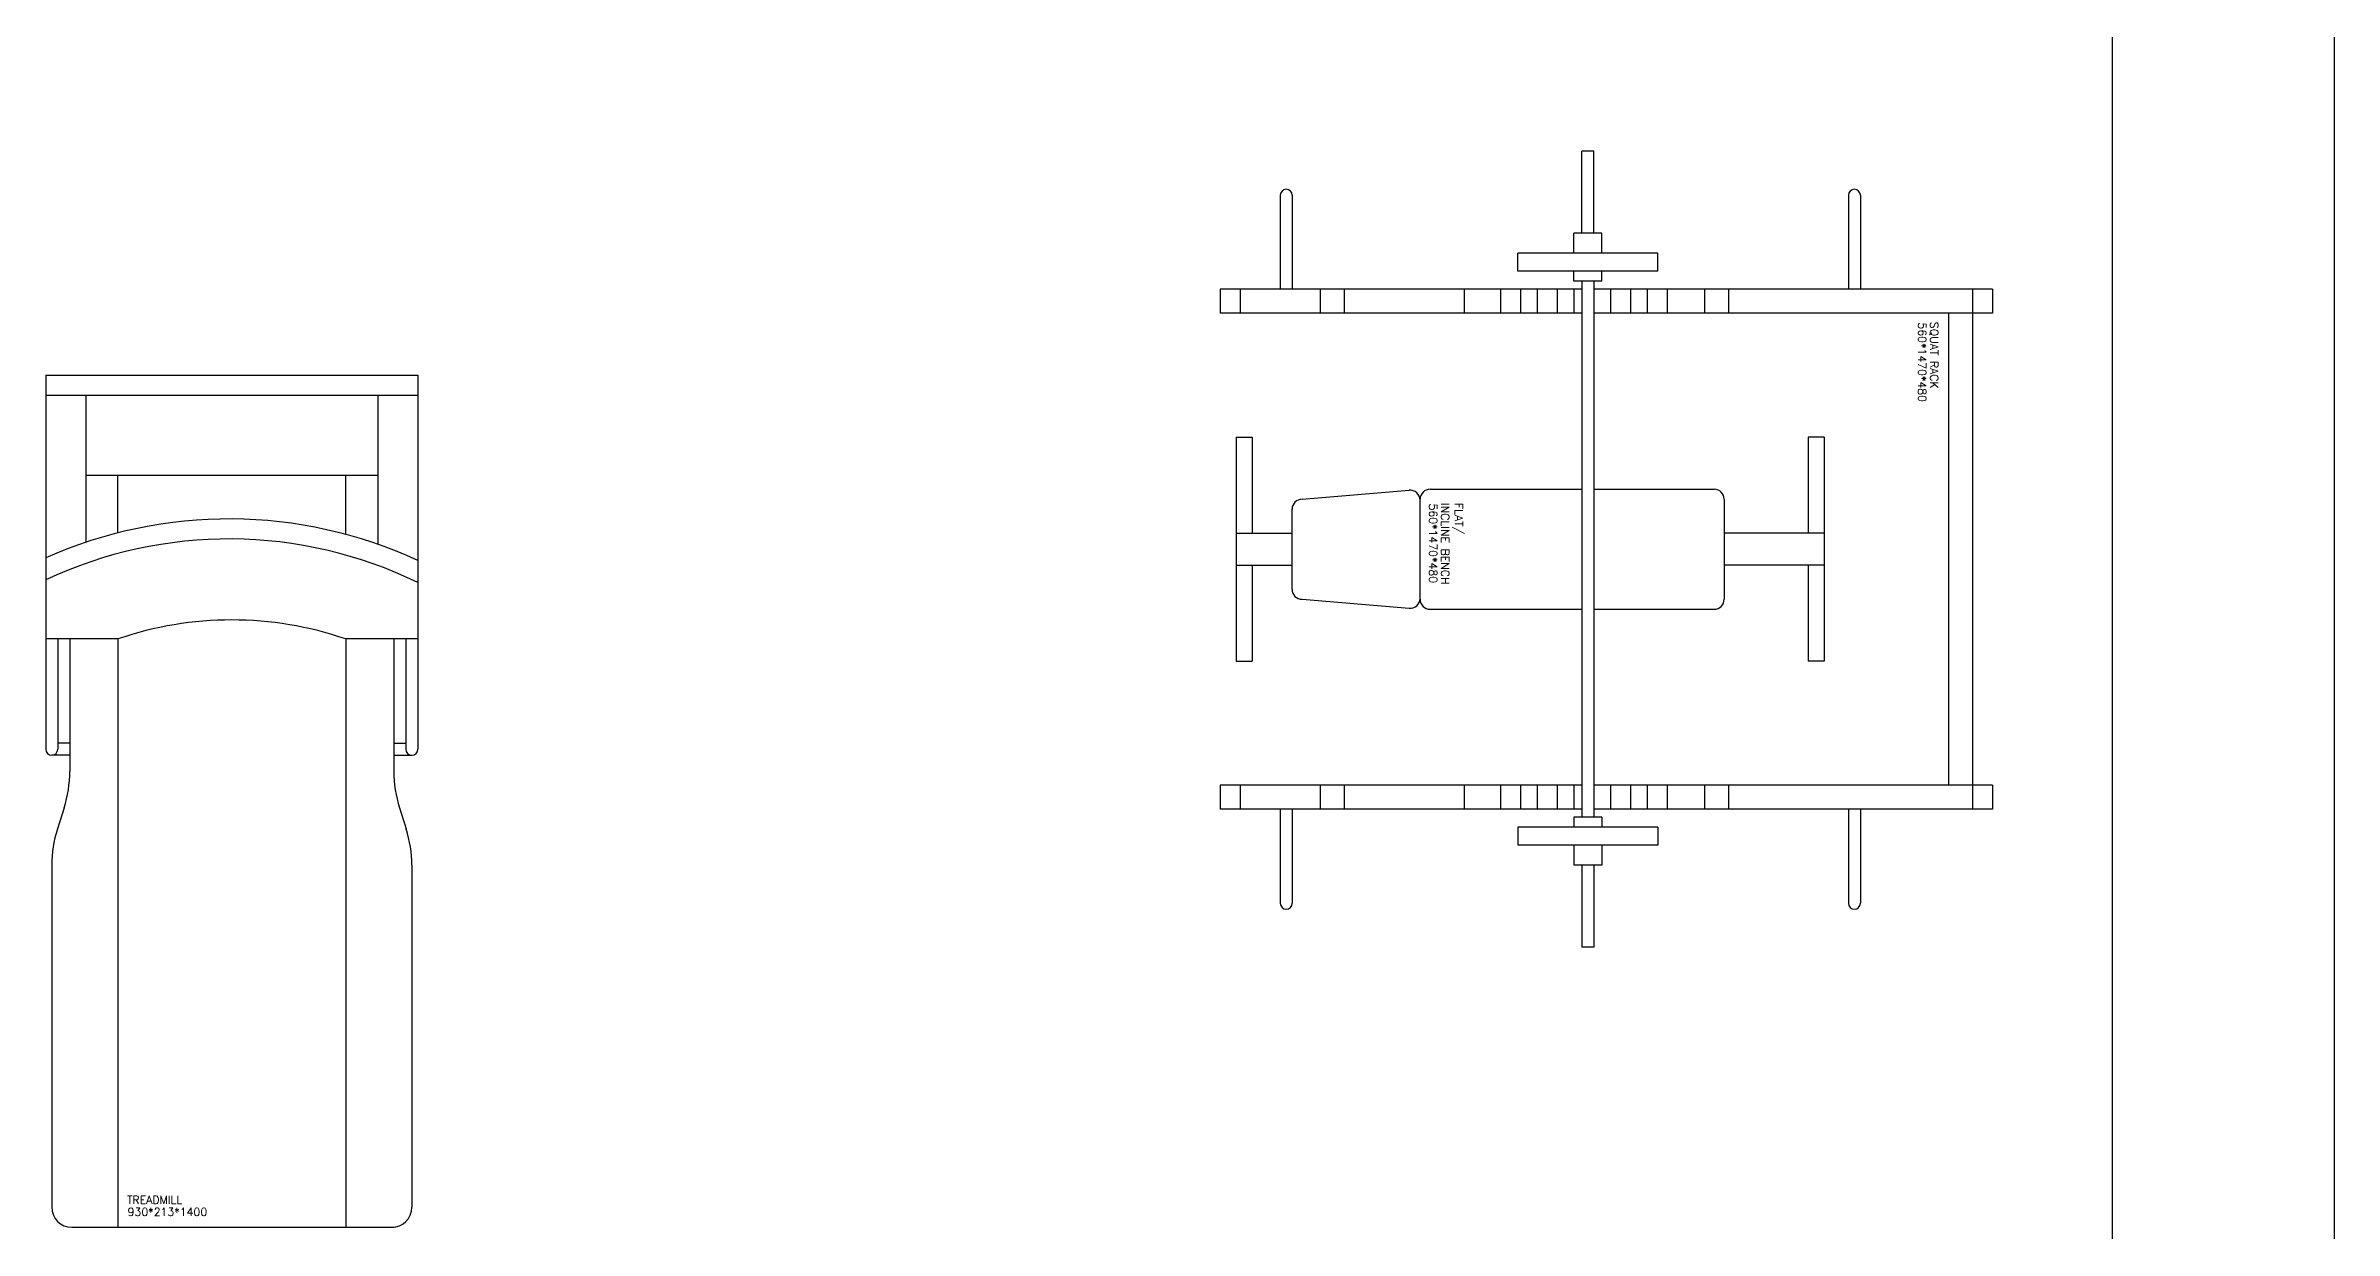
# Model space of a CAD drawing. Extents: x 0 to 37052, y -446 to 27700.
# Drawn here: x 29832 to 35552, y 5016 to 7978 of the extents above; entities that cross this region are included whole.
import ezdxf

# ---------------------------------------------------------------- set-up
doc = ezdxf.new("R2010")
doc.units = 0
doc.header["$LTSCALE"] = 20
doc.header["$MEASUREMENT"] = 0
doc.layers.get('DEFPOINTS').update_dxf_attribs({"linetype": 'CONTINUOUS'})
for name, color, linetype in [('2CONTINUOUS', 2, 'CONTINUOUS'), ('3CONTINUOUS', 3, 'CONTINUOUS'), ('3FORM', 3, 'CONTINUOUS')]:
    doc.layers.add(name, color=color, linetype=linetype)
doc.styles.add('WHG', font='romans', dxfattribs={"bigfont": 'whgtxt'})

msp = doc.modelspace()

# ---------------------------------------------------------------- linework, layer by layer
at = {"layer": '2CONTINUOUS', "color": 6}
for p, q in [((33671.35, 7508.6), (33671.35, 7713.6)), ((33701.35, 7713.6), (33671.35, 7713.6)), ((33701.35, 7508.6), (33701.35, 7713.6)), ((32917.51, 7603.6), (32917.51, 7368.6)), ((32947.51, 7603.6), (32947.51, 7368.6)), ((34337.51, 7603.6), (34337.51, 7368.6)), ((34367.51, 7603.6), (34367.51, 7368.6)), ((33721.35, 7508.6), (33651.35, 7508.6)), ((33651.35, 7458.6), (33651.35, 7508.6)), ((33721.35, 7458.6), (33721.35, 7508.6)), ((33861.35, 7458.6), (33511.35, 7458.6)), ((33511.35, 7413.6), (33511.35, 7458.6)), ((33861.35, 7413.6), (33861.35, 7458.6)), ((33861.35, 7413.6), (33511.35, 7413.6)), ((33651.35, 7388.6), (33651.35, 7413.6)), ((33721.35, 7388.6), (33651.35, 7388.6)), ((33671.35, 7388.6), (33671.35, 6048.6)), ((33701.35, 7388.6), (33701.35, 6048.6)), ((33721.35, 7388.6), (33721.35, 7413.6)), ((32767.51, 7368.6), (32767.51, 7308.6)), ((33671.35, 7368.6), (32767.51, 7368.6)), ((32817.51, 7368.6), (32817.51, 7308.6)), ((33017.51, 7368.6), (33017.51, 7308.6)), ((33077.51, 7368.6), (33077.51, 7308.6)), ((33377.51, 7368.6), (33377.51, 7308.6)), ((33468.05, 7368.6), (33468.05, 7308.6)), ((33518.05, 7368.6), (33518.05, 7308.6)), ((33559.7, 7368.6), (33559.7, 7308.6)), ((33609.7, 7368.6), (33609.7, 7308.6)), ((33651.35, 7368.6), (33651.35, 7308.6)), ((34697.51, 7368.6), (33701.35, 7368.6)), ((33743, 7368.6), (33743, 7308.6)), ((33793, 7368.6), (33793, 7308.6)), ((33834.66, 7368.6), (33834.66, 7308.6)), ((33884.66, 7368.6), (33884.66, 7308.6)), ((33977.51, 7368.6), (33977.51, 7308.6)), ((34037.51, 7368.6), (34037.51, 7308.6)), ((34647.51, 7368.6), (34647.51, 6068.6)), ((34697.51, 7368.6), (34697.51, 7308.6)), ((33671.35, 7308.6), (32767.51, 7308.6)), ((34697.51, 7308.6), (33701.35, 7308.6)), ((34587.51, 7308.6), (34587.51, 6128.6)), ((29831.73, 7153.6), (30761.73, 7153.6)), ((29831.73, 7153.6), (29831.73, 6218.73)), ((30761.73, 7153.6), (30761.73, 6218.73)), ((29831.73, 7103.6), (30761.73, 7103.6)), ((29931.73, 7103.6), (29931.73, 6736.11)), ((30661.73, 7103.6), (30661.73, 6731.22)), ((32806.96, 6998.6), (32806.96, 6438.6)), ((32806.96, 6998.6), (32846.96, 6998.6)), ((32846.96, 6998.6), (32846.96, 6758.6)), ((34236.96, 6998.6), (34236.96, 6758.6)), ((34276.96, 6998.6), (34236.96, 6998.6)), ((34276.96, 6998.6), (34276.96, 6438.6)), ((29931.73, 6903.6), (30661.73, 6903.6)), ((30011.73, 6759.62), (30011.73, 6903.6)), ((30581.73, 6755.88), (30581.73, 6903.6)), ((32971.96, 6843.6), (33239.69, 6866.12)), ((33291.96, 6868.6), (33671.35, 6868.6)), ((33701.35, 6868.6), (34001.96, 6868.6)), ((32946.96, 6618.6), (32946.96, 6818.6)), ((33266.96, 6595.97), (33266.96, 6841.22)), ((34026.96, 6843.6), (34026.96, 6593.6)), ((32806.96, 6758.6), (32946.96, 6758.6)), ((34276.96, 6758.6), (34026.96, 6758.6)), ((32806.96, 6678.6), (32946.96, 6678.6)), ((32846.96, 6678.6), (32846.96, 6438.6)), ((34276.96, 6678.6), (34026.96, 6678.6)), ((34236.96, 6678.6), (34236.96, 6438.6)), ((32971.96, 6593.6), (33239.69, 6571.08)), ((33291.96, 6568.6), (33671.35, 6568.6)), ((33701.35, 6568.6), (34001.96, 6568.6)), ((30011.73, 6494.34), (29831.73, 6494.34)), ((29861.73, 6494.34), (29861.73, 6218.73)), ((29891.73, 6494.34), (29891.73, 6163.21)), ((30011.73, 6494.34), (30011.73, 5023.6)), ((30581.73, 6494.34), (30581.73, 5023.6)), ((30761.73, 6494.34), (30581.73, 6494.34)), ((30701.73, 6494.34), (30701.73, 6163.21)), ((30731.73, 6494.34), (30731.73, 6218.73)), ((32806.96, 6438.6), (32846.96, 6438.6)), ((34276.96, 6438.6), (34236.96, 6438.6)), ((29891.73, 6203.73), (29846.73, 6203.73)), ((29891.73, 6233.73), (29861.73, 6233.73)), ((30701.73, 6233.73), (30731.73, 6233.73)), ((30701.73, 6203.73), (30746.73, 6203.73)), ((32767.51, 6128.6), (32767.51, 6068.6)), ((33671.35, 6128.6), (32767.51, 6128.6)), ((32817.51, 6128.6), (32817.51, 6068.6)), ((33017.51, 6128.6), (33017.51, 6068.6)), ((33077.51, 6128.6), (33077.51, 6068.6)), ((33377.51, 6128.6), (33377.51, 6068.6)), ((33468.05, 6128.6), (33468.05, 6068.6)), ((33518.05, 6128.6), (33518.05, 6068.6)), ((33559.7, 6128.6), (33559.7, 6068.6)), ((33609.7, 6128.6), (33609.7, 6068.6)), ((33651.35, 6128.6), (33651.35, 6068.6)), ((34697.51, 6128.6), (33701.35, 6128.6)), ((33743, 6128.6), (33743, 6068.6)), ((33793, 6128.6), (33793, 6068.6)), ((33834.66, 6128.6), (33834.66, 6068.6)), ((33884.66, 6128.6), (33884.66, 6068.6)), ((33977.51, 6128.6), (33977.51, 6068.6)), ((34037.51, 6128.6), (34037.51, 6068.6)), ((34697.51, 6128.6), (34697.51, 6068.6)), ((29877.64, 6072.36), (29860.82, 6019.41)), ((30715.82, 6072.36), (30732.64, 6019.41)), ((33671.35, 6068.6), (32767.51, 6068.6)), ((32917.51, 6068.6), (32917.51, 5833.6)), ((32947.51, 6068.6), (32947.51, 5833.6)), ((34697.51, 6068.6), (33701.35, 6068.6)), ((34337.51, 6068.6), (34337.51, 5833.6)), ((34367.51, 6068.6), (34367.51, 5833.6)), ((33861.35, 6023.6), (33511.35, 6023.6)), ((33511.35, 6023.6), (33511.35, 5978.6)), ((33651.35, 6048.6), (33651.35, 6023.6)), ((33721.35, 6048.6), (33651.35, 6048.6)), ((33721.35, 6048.6), (33721.35, 6023.6)), ((33861.35, 6023.6), (33861.35, 5978.6)), ((33861.35, 5978.6), (33511.35, 5978.6)), ((33651.35, 5978.59), (33651.35, 5928.6)), ((33721.35, 5978.59), (33721.35, 5928.6)), ((29846.73, 5928.56), (29846.73, 5073.6)), ((30746.73, 5928.56), (30746.73, 5073.6)), ((33721.35, 5928.6), (33651.35, 5928.6)), ((33671.35, 5928.6), (33671.35, 5723.6)), ((33701.35, 5928.6), (33701.35, 5723.6)), ((33701.35, 5723.6), (33671.35, 5723.6)), ((29896.73, 5023.6), (30701.73, 5023.6))]:
    msp.add_line(p, q, dxfattribs=at)
for centre, radius, start, end in [((32932.51, 7603.6), 15, 0, 180), ((34352.51, 7603.6), 15, 0, 180), ((33241.96, 6841.22), 25, 360, 95.19443), ((33291.96, 6843.6), 25, 90, 180), ((34001.96, 6843.6), 25, 0, 90), ((32971.96, 6818.6), 25, 90, 180), ((30289.57, 5666.26), 1128.11, 65.25738, 113.94389), ((30289.57, 5666.26), 1078.11, 64.02662, 115.12937), ((32971.96, 6618.6), 25, 180, 270), ((33241.96, 6595.97), 25, 264.80557, 360), ((33291.96, 6593.6), 25, 180, 270), ((34001.96, 6593.6), 25, 270, 0), ((30296.73, 5663.83), 878.05, 71.05971, 108.94029), ((29846.73, 6218.73), 15, 180, 0), ((30746.73, 6218.73), 15, 180, 0), ((29591.73, 6163.21), 300, 342.37195, 0), ((31001.73, 6163.21), 300, 180, 197.62805), ((30146.73, 5928.56), 300, 162.37195, 180), ((30446.73, 5928.56), 300, 0, 17.62805), ((32932.51, 5833.6), 15, 180, 0), ((34352.51, 5833.6), 15, 180, 0), ((29896.73, 5073.6), 50, 180, 270), ((30696.73, 5073.6), 50, 270, 360)]:
    msp.add_arc(centre, radius, start, end, dxfattribs=at)
at = {"layer": '3CONTINUOUS'}
msp.add_line((34997.51, 1403.6), (34997.51, 10403.6), dxfattribs=at)
at = {"layer": '3FORM', "color": 3, "linetype": 'Continuous'}
msp.add_line((35552, 27700), (35552, 0), dxfattribs=at)

# ---------------------------------------------------------------- texts
at = {"layer": 'DEFPOINTS', "style": 'WHG'}
for s, p in [('560*1470*480', (34512.06, 7285.75)), ('SQUAT RACK', (34542.06, 7287.28)), ('560*1470*480', (33289.71, 6832.96)), ('INCLINE BENCH', (33319.71, 6834.49)), ('FLAT/', (33353.86, 6834.49))]:
    msp.add_text(s, height=20, rotation=270, dxfattribs=at).set_placement(p)
for s, p in [('TREADMILL', (30034.77, 5082.02)), ('930*213*1400', (30036.3, 5052.02))]:
    msp.add_text(s, height=20, dxfattribs=at).set_placement(p)

doc.saveas('drawing.dxf')
